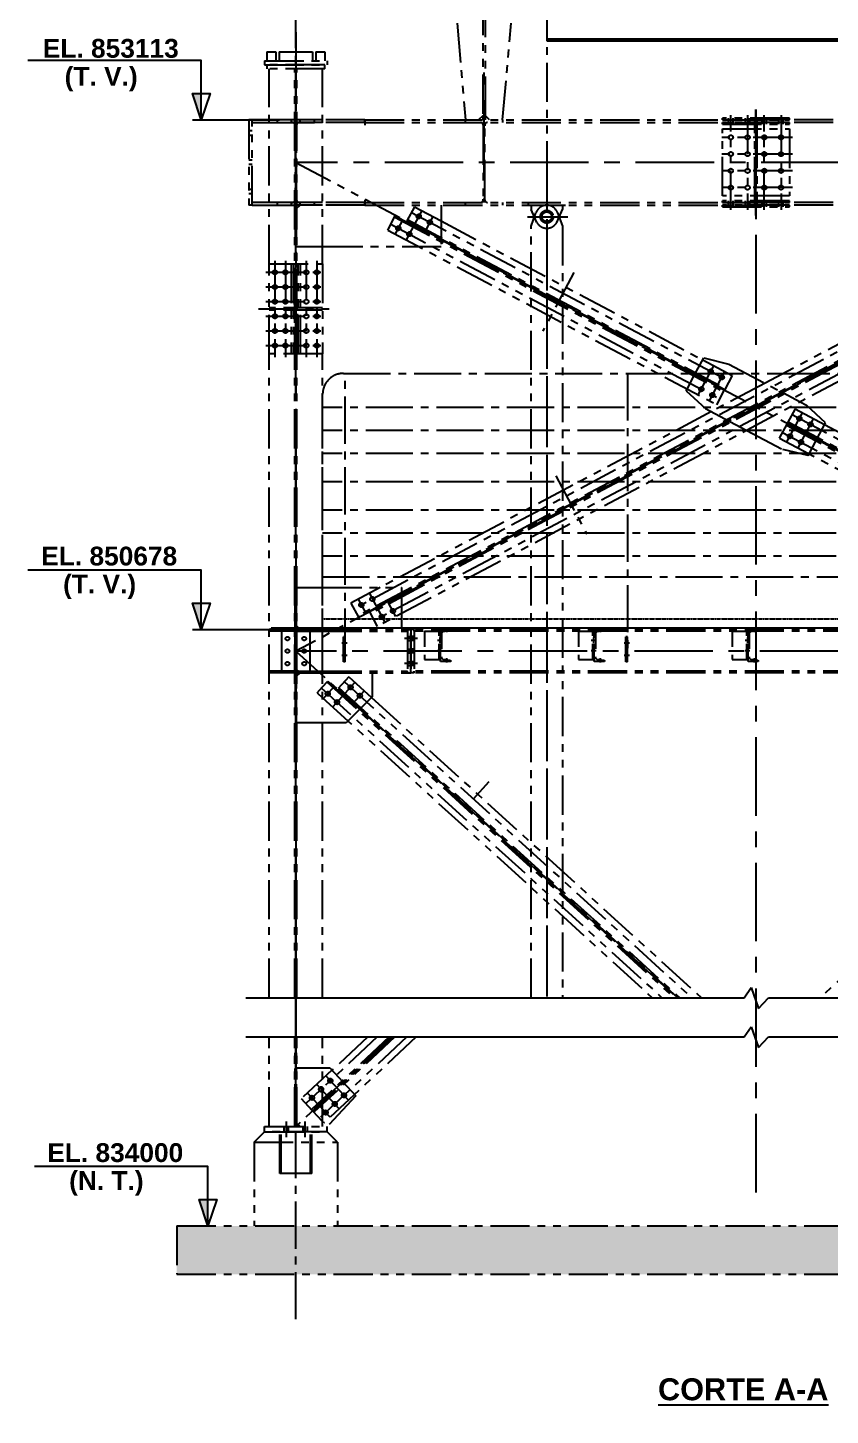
# Model space of a CAD drawing. Header units: millimetres. Extents: x -16232 to 52632, y -3739 to 20678.
# Drawn here: x 10920 to 14757, y 7622 to 14253 of the extents above; entities that cross this region are included whole.
import ezdxf
from ezdxf.enums import TextEntityAlignment as Align

# ---------------------------------------------------------------- set-up
doc = ezdxf.new("R2010")
doc.units = ezdxf.units.MM
doc.header["$LTSCALE"] = 300
doc.header["$MEASUREMENT"] = 0
for name, pattern in [('CENTER', [2, 1.25, -0.25, 0.25, -0.25]), ('CENTER2', [1.125, 0.75, -0.125, 0.125, -0.125]), ('HIDDEN', [0.375, 0.25, -0.125]), ('PHANTOM2', [1.25, 0.625, -0.125, 0.125, -0.125, 0.125, -0.125])]:
    doc.linetypes.add(name, pattern=pattern)
for name, color, linetype in [('CENTRO', 1, 'CENTER'), ('EM-PJ-CENTRO', 10, 'CENTER2'), ('EM-PJ-CONTORNO', 3, 'Continuous'), ('EM-PJ-COTA', 7, 'Continuous'), ('EM-PJ-FANTASMA', 8, 'PHANTOM2'), ('EM-PJ-FINA', 1, 'Continuous'), ('EM-PJ-TEXTO', 7, 'Continuous'), ('EM-PJ-TRACEJADA', 1, 'HIDDEN'), ('FANTASMA', 8, 'PHANTOM2'), ('FINA', 8, 'Continuous')]:
    doc.layers.add(name, color=color, linetype=linetype)
doc.styles.add('PADRAO ANGLO NEG', font='arialbd.ttf')

# ---------------------------------------------------------------- blocks, each defined once
blk = doc.blocks.new('A$C1EAA2A16')
for p, q in [((-1000, 510), (1000, 510)), ((-1000, 510), (-1000, -510)), ((-1000, 500), (1000, 500)), ((1000, 510), (1000, -510)), ((-1148.5, 228.9), (-1451.5, 228.9)), ((-1451.5, 228.9), (-1451.5, -204.6)), ((-1148.5, 228.9), (-1148.5, -204.6)), ((1148.5, 228.9), (1451.5, 228.9)), ((1148.5, 228.9), (1148.5, -204.6)), ((1451.5, 228.9), (1451.5, -204.6)), ((-1148.5, 100), (-1000, 100)), ((1148.5, 100), (1000, 100)), ((-1148.5, -100), (-1000, -100)), ((1148.5, -100), (1000, -100)), ((-1189, -171.3), (-1411, -171.3)), ((-1411, -241.3), (-1411, -171.3)), ((-1386.7, -241.3), (-1386.7, -171.3)), ((-1366.7, -266.3), (-1366.7, -146.3)), ((-1346.7, -241.3), (-1346.7, -171.3)), ((-1253.4, -241.3), (-1253.4, -171.3)), ((-1233.3, -266.3), (-1233.3, -146.3)), ((-1213.3, -241.3), (-1213.3, -171.3)), ((-1189, -241.3), (-1189, -171.3)), ((1189, -171.3), (1411, -171.3)), ((1189, -241.3), (1189, -171.3)), ((1213.3, -241.3), (1213.3, -171.3)), ((1233.3, -266.3), (1233.3, -146.3)), ((1253.3, -241.3), (1253.3, -171.3)), ((1346.6, -241.3), (1346.6, -171.3)), ((1366.7, -266.3), (1366.7, -146.3)), ((1386.7, -241.3), (1386.7, -171.3)), ((1411, -241.3), (1411, -171.3)), ((-1411, -204.6), (-1451.5, -204.6)), ((-1189, -241.3), (-1411, -241.3)), ((-1148.5, -204.6), (-1189, -204.6)), ((1148.5, -204.6), (1189, -204.6)), ((1189, -241.3), (1411, -241.3)), ((1411, -204.6), (1451.5, -204.6)), ((-1000, -500), (1000, -500)), ((-1000, -510), (1000, -510))]:
    blk.add_line(p, q)
at = {"layer": 'CENTRO'}
for p, q in [((-1300, -291.3), (-1300, 278.9)), ((1300, -291.3), (1300, 278.9)), ((-1527.8, 0), (1527.8, 0))]:
    blk.add_line(p, q, dxfattribs=at)
blk = doc.blocks.new('A$C21fcbdb9')
at = {"layer": 'EM-PJ-CENTRO'}
blk.add_line((24, 0), (-39, 0), dxfattribs=at)
at = {"layer": 'EM-PJ-FINA'}
for points in [[(-20, -22), (0, 22), (0, -22), (-20, -22)], [(-20, -22), (-20, 22), (0, 22), (-20, -22)]]:
    blk.add_solid(points, dxfattribs=at)
at = {"layer": 'EM-PJ-TRACEJADA'}
for p, q in [((0, 22), (-20, 22)), ((0, -22), (-20, -22))]:
    blk.add_line(p, q, dxfattribs=at)
blk = doc.blocks.new('GARDA')
at = {"layer": 'EM-PJ-CENTRO'}
for p, q in [((-15246.9, 10259.3), (-11970.3, 10259.3)), ((-15238.9, 8910.5), (-15238.9, 10259.3)), ((-13888.9, 10259.3), (-13888.9, 8910.5)), ((-12652.9, 10259.3), (-12652.9, 8910.5)), ((-11970.3, 10259.3), (-11490.3, 10259.3)), ((-11490.3, 10259.3), (-11302.9, 10259.3)), ((-11302.9, 10259.3), (-11302.9, 8910.5)), ((-10846.9, 10259.3), (-10321.3, 10259.3)), ((-10825.9, 10259.3), (-10825.9, 8910.5)), ((-10321.3, 10259.3), (-9979.9, 10259.3)), ((-10124.1, 10259.4), (-10124.1, 8910.6)), ((-9979.9, 8910.5), (-9979.9, 10259.3)), ((-15346.9, 8910.5), (-15346.9, 10159.3)), ((-11202.9, 8910.5), (-11202.9, 10159.3)), ((-10946.9, 8910.5), (-10946.9, 10159.3)), ((-11202.9, 10096.3), (-15346.9, 10096.3)), ((-9979.9, 10096.3), (-10946.9, 10096.3)), ((-11202.9, 9986.3), (-15346.9, 9986.3)), ((-9979.9, 9986.3), (-10946.9, 9986.3)), ((-11202.9, 9876.3), (-15346.9, 9876.3)), ((-9979.9, 9876.3), (-10946.9, 9876.3)), ((-11202.9, 9740.8), (-15346.9, 9740.8)), ((-9979.9, 9740.8), (-10946.9, 9740.8)), ((-11202.9, 9606.3), (-15346.9, 9606.3)), ((-9979.9, 9606.3), (-10946.9, 9606.3)), ((-11202.9, 9496.3), (-15346.9, 9496.3)), ((-9979.9, 9496.3), (-10946.9, 9496.3)), ((-11202.9, 9386.3), (-15346.9, 9386.3)), ((-9979.9, 9386.3), (-10946.9, 9386.3)), ((-15346.9, 9286.3), (-11202.9, 9286.3)), ((-10946.9, 9286.3), (-9979.9, 9286.3))]:
    blk.add_line(p, q, dxfattribs=at)
at = {"layer": 'EM-PJ-CENTRO', "ltscale": 0.02}
for p, q in [((-15346.9, 9086.3), (-11202.9, 9086.3)), ((-10946.9, 9086.3), (-9979.9, 9086.3))]:
    blk.add_line(p, q, dxfattribs=at)
at = {"layer": 'EM-PJ-CENTRO'}
for centre, start, end in [((-15246.9, 10159.3), 90, 180), ((-11302.9, 10159.3), 0, 90), ((-10846.9, 10159.3), 90, 180)]:
    blk.add_arc(centre, 100, start, end, dxfattribs=at)
blk = doc.blocks.new('A$C9bd9dc66')
at = {"layer": 'EM-PJ-CENTRO'}
for p, q in [((-14.6, 25), (8.6, 25)), ((-14.6, -25), (8.6, -25))]:
    blk.add_line(p, q, dxfattribs=at)
at = {"layer": 'EM-PJ-TRACEJADA'}
for p, q in [((-76.2, 67.5), (-76.2, -67.5)), ((-76.2, 67.5), (0, 67.5)), ((-6.3, -67.5), (-6.3, 67.5)), ((0, -67.5), (0, 67.5)), ((-6.3, 34), (0, 34)), ((-6.3, 16), (0, 16)), ((-6.3, -16), (0, -16)), ((-6.3, -34), (0, -34)), ((-76.2, -67.5), (0, -67.5))]:
    blk.add_line(p, q, dxfattribs=at)
blk = doc.blocks.new('A$C4de2501e')
for p, q in [((19.6, 143), (19.6, 152.4)), ((28.6, 138), (28.6, 158.6)), ((37.6, 146), (37.6, 152.4)), ((19.6, 0), (19.6, 9.4)), ((28.6, -3.3), (28.6, 13.1)), ((37.6, 0), (37.6, 6.4))]:
    blk.add_line(p, q)
blk.add_lwpolyline([(0, 152.4), (0, 0), (48.8, 0), (48.8, 2, 0.366651), (46.2, 5), (11.4, 10.8, -0.366651), (5.1, 18.3), (5.1, 134.1, -0.366651), (11.4, 141.6), (46.2, 147.4, 0.366651), (48.8, 150.4), (48.8, 152.4)], format="xyb", close=True)

msp = doc.modelspace()

# ---------------------------------------------------------------- hatches: boundary and pattern name
at = {"layer": 'EM-PJ-FANTASMA'}
h = msp.add_hatch(dxfattribs=at)
h.set_pattern_fill('AR-CONC', color=256, scale=25)
h.set_pattern_definition([(50, (9730.02, 3541.49), (179.315, -15.688), [18.75, -206.25]), (355, (9730.02, 3541.5), (-34.688, 188.048), [15, -165]), (100.4514, (9744.97, 3540.18), (144.6272, 172.36), [15.935, -175.2855]), (46.1842, (9730.02, 3591.5), (266.8103, -41.38), [28.125, -309.375]), (96.6356, (9752.26, 3588.04), (233.6655, 243.53), [23.9026, -262.9284]), (351.184, (9730.02, 3591.5), (233.6655, 243.53), [22.5, -247.5]), (21, (9755.02, 3578.99), (149.2268, -100.6547), [18.75, -206.25]), (326, (9755.02, 3579), (60.829, 181.2875), [15, -165]), (71.4514, (9767.46, 3570.6), (210.0556, 80.6328), [15.935, -175.2855]), (37.5, (9730.025, 3541.49), (3.03996, 83.22346), [0, -163, 0, -167.5, 0, -165.625]), (7.5, (9730.025, 3541.49), (65.7674, 98.6029), [0, -95.5, 0, -159.25, 0, -63.125]), (327.5, (9674.275, 3541.49), (133.4556, -5.6387), [0, -62.5, 0, -195, 0, -258.75]), (317.5, (9649.27, 3541.49), (145.7965, 25.0262), [0, -81.25, 0, -129.5, 0, -183.75])])
h.paths.add_polyline_path([(17316.963, 8295.899), (17316.963, 8526.95), (11632.072, 8526.95), (11632.072, 8295.899)])
h.paths.add_polyline_path([(14188.497, 7622.447), (14933.948, 7622.447), (14933.948, 7821.291), (14188.497, 7821.291)], flags=9)

# ---------------------------------------------------------------- linework, layer by layer
at = {"layer": 'CENTRO'}
for p, q in [((12201.871, 14231.378), (12201.871, 9617.572)), ((13101.871, 13531.21), (13101.871, 14038.21)), ((14401.871, 13862.51), (14401.871, 8626.945)), ((16601.871, 13609.01), (12201.871, 13609.01)), ((13309.134, 13349.786), (13503.221, 13349.786)), ((17795.571, 11274.01), (12201.871, 11274.01)), ((12201.871, 10249.304), (12201.871, 9001.95))]:
    msp.add_line(p, q, dxfattribs=at)
at = {"layer": 'EM-PJ-CENTRO'}
for p, q in [((12201.871, 8080.858), (12201.871, 16057.65)), ((12447.585, 11312.51), (12422.3, 11312.51)), ((13797.585, 11312.51), (13772.3, 11312.51))]:
    msp.add_line(p, q, dxfattribs=at)
at = {"layer": 'EM-PJ-CONTORNO', "ltscale": 0.5}
for p, q in [((12429.871, 11222.51), (12429.871, 11342.51)), ((12437.871, 11342.51), (12429.871, 11342.51)), ((12437.871, 11222.51), (12437.871, 11342.51)), ((13779.871, 11222.51), (13779.871, 11342.51)), ((13787.871, 11342.51), (13779.871, 11342.51)), ((13787.871, 11222.51), (13787.871, 11342.51)), ((12437.871, 11222.51), (12429.871, 11222.51)), ((13787.871, 11222.51), (13779.871, 11222.51))]:
    msp.add_line(p, q, dxfattribs=at)
at = {"layer": 'EM-PJ-COTA'}
for p, q in [((11707.78, 13812.51), (12123.56, 13812.51)), ((11707.78, 11377.51), (12123.56, 11377.51))]:
    msp.add_line(p, q, dxfattribs=at)
for points in [[(11749.78, 13812.51), (11707.78, 13938.51), (11791.78, 13938.51), (11749.78, 13812.51), (11749.78, 14096.01), (10919.878, 14096.01)], [(11749.78, 11377.51), (11707.78, 11503.51), (11791.78, 11503.51), (11749.78, 11377.51), (11749.78, 11661.01), (10919.878, 11661.01)], [(11781.557, 8526.95), (11739.557, 8652.95), (11823.557, 8652.95), (11781.557, 8526.95), (11781.557, 8810.45), (10951.655, 8810.45)]]:
    msp.add_lwpolyline(points, dxfattribs=at)
for points in [[(11749.78, 13812.51), (11707.78, 13938.51), (11749.78, 13938.51)], [(11749.78, 11377.51), (11707.78, 11503.51), (11749.78, 11503.51)], [(11781.557, 8526.95), (11739.557, 8652.95), (11781.557, 8652.95)]]:
    msp.add_solid(points, dxfattribs=at)
at = {"layer": 'EM-PJ-FANTASMA'}
for p, q in [((13095.371, 14404.18), (13095.371, 13832.51)), ((13108.371, 13832.51), (13108.371, 14404.18)), ((12972.871, 14274.18), (13012.871, 13812.51)), ((13190.871, 13812.51), (13230.871, 14274.18)), ((12062.871, 14138.378), (12106.871, 14138.378)), ((12062.871, 14138.378), (12062.871, 14094.378)), ((12106.871, 14138.378), (12106.871, 14094.378)), ((12121.871, 14138.378), (12281.871, 14138.378)), ((12121.871, 14138.378), (12121.871, 14094.378)), ((12281.871, 14138.378), (12281.871, 14094.378)), ((12296.871, 14138.378), (12340.871, 14138.378)), ((12296.871, 14138.378), (12296.871, 14094.378)), ((12340.871, 14138.378), (12340.871, 14094.378)), ((12051.871, 14094.378), (12351.871, 14094.378)), ((12051.871, 14094.378), (12051.871, 14075.378)), ((12051.871, 14075.378), (12351.871, 14075.378)), ((12339.871, 14075.378), (12063.871, 14075.378)), ((12063.871, 14075.378), (12063.871, 14056.378)), ((12339.871, 14056.378), (12063.871, 14056.378)), ((12073.871, 13124.01), (12073.871, 14056.378)), ((12196.621, 12914.01), (12196.621, 14056.378)), ((12207.121, 12914.01), (12207.121, 14056.378)), ((12329.871, 13124.01), (12329.871, 14056.378)), ((12339.871, 14056.378), (12339.871, 14075.378)), ((12351.871, 14094.378), (12351.871, 14075.378)), ((14401.871, 13355.51), (14401.871, 13862.51)), ((11992.871, 13812.51), (11976.871, 13812.51)), ((11976.871, 13812.51), (11976.871, 13405.51)), ((12073.871, 13812.51), (11992.871, 13812.51)), ((11992.871, 13799.51), (11992.871, 13812.51)), ((11992.871, 13405.51), (11992.871, 13812.51)), ((11992.871, 13799.51), (12073.871, 13799.51)), ((12181.621, 13812.51), (12073.871, 13812.51)), ((12073.871, 13799.51), (12181.621, 13799.51)), ((12112.871, 13812.51), (12112.871, 13799.71)), ((12112.871, 13799.71), (12185.821, 13799.71)), ((12196.621, 13812.51), (12181.621, 13812.51)), ((12181.621, 13799.51), (12181.621, 13812.51)), ((12181.621, 13799.51), (12196.621, 13799.51)), ((12207.121, 13812.51), (12196.621, 13812.51)), ((12222.121, 13812.51), (12207.121, 13812.51)), ((12222.121, 13799.51), (12207.121, 13799.51)), ((12217.921, 13799.71), (12290.871, 13799.71)), ((12222.121, 13799.51), (12222.121, 13812.51)), ((12329.871, 13812.51), (12222.121, 13812.51)), ((12329.871, 13799.51), (12222.121, 13799.51)), ((12290.871, 13799.71), (12290.871, 13812.51)), ((12532.121, 13812.51), (12329.871, 13812.51)), ((12532.121, 13799.51), (12329.871, 13799.51)), ((12532.121, 13812.51), (12532.121, 13799.71)), ((12532.121, 13812.51), (14396.871, 13812.51)), ((12532.121, 13799.51), (12532.121, 13812.51)), ((12532.121, 13799.71), (14396.871, 13799.71)), ((12532.121, 13799.51), (12532.121, 13787.51)), ((13012.871, 13799.71), (13012.871, 13812.51)), ((13095.371, 13832.51), (13075.371, 13812.51)), ((13095.371, 13832.51), (13108.371, 13832.51)), ((13095.371, 13832.51), (13095.371, 13812.51)), ((13098.021, 13799.71), (13098.021, 13784.71)), ((13105.721, 13799.71), (13105.721, 13784.71)), ((13128.371, 13812.51), (13108.371, 13832.51)), ((13108.371, 13812.51), (13108.371, 13832.51)), ((13190.871, 13812.51), (13190.871, 13799.71)), ((14561.871, 13820.51), (14241.871, 13820.51)), ((14241.871, 13812.51), (14241.871, 13820.51)), ((14241.871, 13812.51), (14561.871, 13812.51)), ((14561.871, 13799.71), (14241.871, 13799.71)), ((14241.871, 13791.71), (14241.871, 13799.71)), ((14241.871, 13791.71), (14561.871, 13791.71)), ((14271.371, 13812.51), (14271.371, 13820.51)), ((14271.371, 13799.71), (14271.371, 13812.51)), ((14271.371, 13791.71), (14271.371, 13799.71)), ((14281.871, 13382.51), (14281.871, 13835.51)), ((14292.371, 13812.51), (14292.371, 13820.51)), ((14292.371, 13799.71), (14292.371, 13812.51)), ((14292.371, 13791.71), (14292.371, 13799.71)), ((14351.371, 13812.51), (14351.371, 13820.51)), ((14351.371, 13799.71), (14351.371, 13812.51)), ((14351.371, 13791.71), (14351.371, 13799.71)), ((14361.871, 13835.51), (14361.871, 13382.51)), ((14372.371, 13812.51), (14372.371, 13820.51)), ((14372.371, 13799.71), (14372.371, 13812.51)), ((14372.371, 13791.71), (14372.371, 13799.71)), ((14396.871, 13799.71), (14396.871, 13812.51)), ((14396.871, 13791.71), (14396.871, 13799.71)), ((14396.871, 13787.51), (14396.871, 13791.71)), ((16271.621, 13812.51), (14406.871, 13812.51)), ((14406.871, 13812.51), (14406.871, 13799.71)), ((16271.621, 13799.71), (14406.871, 13799.71)), ((14406.871, 13799.71), (14406.871, 13791.71)), ((14406.871, 13791.71), (14406.871, 13787.51)), ((14431.371, 13812.51), (14431.371, 13820.51)), ((14431.371, 13799.71), (14431.371, 13812.51)), ((14431.371, 13791.71), (14431.371, 13799.71)), ((14441.871, 13382.51), (14441.871, 13835.51)), ((14452.371, 13812.51), (14452.371, 13820.51)), ((14452.371, 13799.71), (14452.371, 13812.51)), ((14452.371, 13791.71), (14452.371, 13799.71)), ((14511.371, 13812.51), (14511.371, 13820.51)), ((14511.371, 13799.71), (14511.371, 13812.51)), ((14511.371, 13791.71), (14511.371, 13799.71)), ((14521.871, 13835.51), (14521.871, 13382.51)), ((14532.371, 13812.51), (14532.371, 13820.51)), ((14532.371, 13799.71), (14532.371, 13812.51)), ((14532.371, 13791.71), (14532.371, 13799.71)), ((14561.871, 13812.51), (14561.871, 13820.51)), ((14561.871, 13791.71), (14561.871, 13799.71)), ((11992.871, 13759.51), (11976.871, 13759.51)), ((11992.871, 13738.51), (11976.871, 13738.51)), ((12198.021, 13787.51), (12198.021, 13430.51)), ((12205.721, 13430.51), (12205.721, 13787.51)), ((13105.721, 13784.71), (13098.021, 13784.71)), ((13098.021, 13784.71), (13098.021, 13433.31)), ((13105.721, 13433.31), (13105.721, 13784.71)), ((14576.871, 13729.01), (14226.871, 13729.01)), ((14241.871, 13449.01), (14241.871, 13769.01)), ((14241.871, 13769.01), (14561.871, 13769.01)), ((14396.871, 13769.01), (14396.871, 13787.51)), ((14396.871, 13449.01), (14396.871, 13769.01)), ((14406.871, 13787.51), (14406.871, 13769.01)), ((14406.871, 13769.01), (14406.871, 13449.01)), ((14561.871, 13769.01), (14561.871, 13449.01)), ((11992.871, 13619.51), (11976.871, 13619.51)), ((11992.871, 13598.51), (11976.871, 13598.51)), ((16601.871, 13609.01), (12201.871, 11274.01)), ((12201.871, 13609.01), (16601.871, 11274.01)), ((14576.871, 13649.01), (14226.871, 13649.01)), ((14576.871, 13569.01), (14226.871, 13569.01)), ((11992.871, 13479.51), (11976.871, 13479.51)), ((14576.871, 13489.01), (14226.871, 13489.01)), ((11992.871, 13458.51), (11976.871, 13458.51)), ((11992.871, 13405.51), (11976.871, 13405.51)), ((12073.871, 13418.51), (11992.871, 13418.51)), ((11992.871, 13405.51), (11992.871, 13418.51)), ((11992.871, 13405.51), (12073.871, 13405.51)), ((12181.621, 13418.51), (12073.871, 13418.51)), ((12073.871, 13405.51), (12181.621, 13405.51)), ((12185.821, 13418.31), (12112.871, 13418.31)), ((12112.871, 13418.31), (12112.871, 13405.51)), ((12196.621, 13418.51), (12181.621, 13418.51)), ((12181.621, 13405.51), (12181.621, 13418.51)), ((12181.621, 13405.51), (12196.621, 13405.51)), ((12196.621, 13405.51), (12207.121, 13405.51)), ((12198.871, 13405.51), (12198.871, 13390.51)), ((12204.871, 13390.51), (12204.871, 13405.51)), ((12222.121, 13418.51), (12207.121, 13418.51)), ((12222.121, 13405.51), (12207.121, 13405.51)), ((12207.121, 13390.51), (12222.121, 13405.51)), ((12290.871, 13418.31), (12217.921, 13418.31)), ((12222.121, 13405.51), (12222.121, 13418.51)), ((12329.871, 13418.51), (12222.121, 13418.51)), ((12329.871, 13405.51), (12222.121, 13405.51)), ((12290.871, 13405.51), (12290.871, 13418.31)), ((12532.121, 13418.51), (12329.871, 13418.51)), ((12532.121, 13405.51), (12329.871, 13405.51)), ((12532.121, 13430.51), (12532.121, 13418.51)), ((12532.121, 13405.51), (12532.121, 13418.51)), ((12532.121, 13418.31), (12532.121, 13405.51)), ((12532.121, 13418.31), (14396.871, 13418.31)), ((12532.121, 13405.51), (14396.871, 13405.51)), ((12768.897, 13397.534), (12733.271, 13330.401)), ((12768.897, 13397.534), (12897.121, 13329.488)), ((12897.121, 13405.51), (12897.121, 13205.51)), ((13012.871, 13405.51), (13012.871, 13418.31)), ((13098.021, 13418.31), (13098.021, 13433.31)), ((13098.021, 13433.31), (13105.721, 13433.31)), ((13105.721, 13418.31), (13105.721, 13433.31)), ((13190.871, 13418.31), (13190.871, 13405.51)), ((13312.871, 13405.509), (13490.871, 13405.509)), ((13326.871, 13405.509), (13326.871, 13384.786)), ((13476.871, 13405.509), (13476.871, 13384.786)), ((14561.871, 13449.01), (14241.871, 13449.01)), ((14561.871, 13426.31), (14241.871, 13426.31)), ((14241.871, 13418.31), (14241.871, 13426.31)), ((14241.871, 13418.31), (14561.871, 13418.31)), ((14561.871, 13405.51), (14241.871, 13405.51)), ((14241.871, 13397.51), (14241.871, 13405.51)), ((14241.871, 13397.51), (14561.871, 13397.51)), ((14271.371, 13418.31), (14271.371, 13426.31)), ((14271.371, 13405.51), (14271.371, 13418.31)), ((14271.371, 13397.51), (14271.371, 13405.51)), ((14292.371, 13418.31), (14292.371, 13426.31)), ((14292.371, 13405.51), (14292.371, 13418.31)), ((14292.371, 13397.51), (14292.371, 13405.51)), ((14351.371, 13418.31), (14351.371, 13426.31)), ((14351.371, 13405.51), (14351.371, 13418.31)), ((14351.371, 13397.51), (14351.371, 13405.51)), ((14372.371, 13418.31), (14372.371, 13426.31)), ((14372.371, 13405.51), (14372.371, 13418.31)), ((14372.371, 13397.51), (14372.371, 13405.51)), ((14396.871, 13430.51), (14396.871, 13449.01)), ((14396.871, 13426.31), (14396.871, 13430.51)), ((14396.871, 13418.31), (14396.871, 13426.31)), ((14396.871, 13405.51), (14396.871, 13418.31)), ((14406.871, 13449.01), (14406.871, 13430.51)), ((14406.871, 13430.51), (14406.871, 13426.31)), ((14406.871, 13426.31), (14406.871, 13418.31)), ((16271.621, 13418.31), (14406.871, 13418.31)), ((14406.871, 13418.31), (14406.871, 13405.51)), ((16271.621, 13405.51), (14406.871, 13405.51)), ((14431.371, 13418.31), (14431.371, 13426.31)), ((14431.371, 13405.51), (14431.371, 13418.31)), ((14431.371, 13397.51), (14431.371, 13405.51)), ((14452.371, 13418.31), (14452.371, 13426.31)), ((14452.371, 13405.51), (14452.371, 13418.31)), ((14452.371, 13397.51), (14452.371, 13405.51)), ((14511.371, 13418.31), (14511.371, 13426.31)), ((14511.371, 13405.51), (14511.371, 13418.31)), ((14511.371, 13397.51), (14511.371, 13405.51)), ((14532.371, 13418.31), (14532.371, 13426.31)), ((14532.371, 13405.51), (14532.371, 13418.31)), ((14532.371, 13397.51), (14532.371, 13405.51)), ((14561.871, 13418.31), (14561.871, 13426.31)), ((14561.871, 13397.51), (14561.871, 13405.51)), ((12198.871, 13390.51), (12204.871, 13390.51)), ((12198.871, 13390.51), (12198.871, 13215.51)), ((12198.871, 13358.049), (12204.871, 13358.049)), ((12198.871, 13337.049), (12204.871, 13337.049)), ((12198.871, 13336.473), (12204.871, 13336.473)), ((12198.871, 13327.516), (12204.871, 13327.516)), ((12204.871, 13215.51), (12204.871, 13390.51)), ((16049.376, 13370.151), (12479.7, 11475.789)), ((16067.658, 13335.701), (12497.982, 11441.339)), ((16126.282, 13353.227), (12556.607, 11458.865)), ((16129.095, 13347.927), (12559.419, 11453.565)), ((12641.833, 13286.095), (12677.459, 13353.227)), ((12674.647, 13347.927), (14247.487, 12513.25)), ((12714.199, 13337.127), (12677.166, 13267.344)), ((12677.459, 13353.227), (14250.3, 12518.55)), ((12804.23, 13378.783), (12730.166, 13239.218)), ((12733.271, 13330.401), (12897.121, 13243.449)), ((12736.084, 13335.701), (14255.925, 12529.149)), ((12754.366, 13370.151), (14274.207, 12563.599)), ((12857.23, 13350.658), (12820.197, 13280.875)), ((12897.121, 13329.488), (14147.406, 12665.984)), ((13342.806, 13348.396), (13326.871, 13384.786)), ((13354.239, 13322.286), (13342.806, 13348.396)), ((13449.502, 13322.286), (13460.936, 13348.396)), ((13460.936, 13348.396), (13476.871, 13384.786)), ((15906.621, 13329.488), (14445.603, 12554.152)), ((12198.871, 13315.473), (12204.871, 13315.473)), ((12198.871, 13306.516), (12204.871, 13306.516)), ((12198.871, 13305.941), (12204.871, 13305.941)), ((12198.871, 13296.984), (12204.871, 13296.984)), ((12198.871, 13284.941), (12204.871, 13284.941)), ((12198.871, 13275.984), (12204.871, 13275.984)), ((12198.871, 13275.408), (12204.871, 13275.408)), ((16147.377, 13313.478), (12577.701, 11419.116)), ((16161.908, 13286.095), (12592.233, 11391.733)), ((12641.833, 13286.095), (14214.674, 12451.417)), ((12656.365, 13313.478), (14229.205, 12478.8)), ((12198.871, 13254.408), (12204.871, 13254.408)), ((12198.871, 13215.51), (12204.871, 13215.51)), ((12329.871, 13205.51), (12207.121, 13205.51)), ((12897.121, 13205.51), (12329.871, 13205.51)), ((12897.121, 13243.449), (14111.78, 12598.852)), ((15906.621, 13243.449), (14526.667, 12511.133)), ((12101.871, 13139.01), (12101.871, 12679.01)), ((12151.871, 13139.01), (12151.871, 12679.01)), ((12251.871, 13139.01), (12251.871, 12679.01)), ((12301.871, 13139.01), (12301.871, 12679.01)), ((12058.871, 13084.01), (12344.871, 13084.01)), ((12073.871, 13124.01), (12329.871, 13124.01)), ((12073.871, 12694.01), (12073.871, 13124.01)), ((12179.871, 13124.01), (12179.871, 12694.01)), ((12190.621, 13124.01), (12190.621, 12694.01)), ((12190.621, 13093.01), (12196.621, 13093.01)), ((12190.621, 13075.01), (12196.621, 13075.01)), ((12196.621, 13093.01), (12207.121, 13093.01)), ((12196.621, 13075.01), (12207.121, 13075.01)), ((12207.121, 13093.01), (12213.121, 13093.01)), ((12207.121, 13075.01), (12213.121, 13075.01)), ((12213.121, 12694.01), (12213.121, 13124.01)), ((12223.871, 12694.01), (12223.871, 13124.01)), ((12329.871, 13124.01), (12329.871, 12694.01)), ((13530.779, 13082.652), (13382.65, 12803.522)), ((12058.871, 13014.01), (12344.871, 13014.01)), ((12190.621, 13023.01), (12196.621, 13023.01)), ((12190.621, 13005.01), (12196.621, 13005.01)), ((12196.621, 13023.01), (12207.121, 13023.01)), ((12196.621, 13005.01), (12207.121, 13005.01)), ((12207.121, 13023.01), (12213.121, 13023.01)), ((12207.121, 13005.01), (12213.121, 13005.01)), ((12058.871, 12944.01), (12344.871, 12944.01)), ((12190.621, 12953.01), (12196.621, 12953.01)), ((12190.621, 12935.01), (12196.621, 12935.01)), ((12196.621, 12953.01), (12207.121, 12953.01)), ((12196.621, 12935.01), (12207.121, 12935.01)), ((12207.121, 12953.01), (12213.121, 12953.01)), ((12207.121, 12935.01), (12213.121, 12935.01)), ((13413.955, 12969.175), (13411.142, 12963.875)), ((12023.871, 12909.01), (12379.871, 12909.01)), ((12058.871, 12874.01), (12344.871, 12874.01)), ((12329.871, 12914.01), (12073.871, 12914.01)), ((12329.871, 12904.01), (12073.871, 12904.01)), ((12190.621, 12883.01), (12196.621, 12883.01)), ((12190.621, 12865.01), (12196.621, 12865.01)), ((12196.621, 12904.01), (12196.621, 12914.01)), ((12196.621, 9617.572), (12196.621, 12904.01)), ((12196.621, 12883.01), (12207.121, 12883.01)), ((12196.621, 12865.01), (12207.121, 12865.01)), ((12207.121, 12914.01), (12207.121, 12904.01)), ((12207.121, 9617.572), (12207.121, 12904.01)), ((12207.121, 12883.01), (12213.121, 12883.01)), ((12207.121, 12865.01), (12213.121, 12865.01)), ((13502.287, 12922.299), (13499.475, 12916.999)), ((12058.871, 12804.01), (12344.871, 12804.01)), ((12190.621, 12813.01), (12196.621, 12813.01)), ((12196.621, 12813.01), (12207.121, 12813.01)), ((12207.121, 12813.01), (12213.121, 12813.01)), ((12058.871, 12734.01), (12344.871, 12734.01)), ((12190.621, 12795.01), (12196.621, 12795.01)), ((12190.621, 12743.01), (12196.621, 12743.01)), ((12196.621, 12795.01), (12207.121, 12795.01)), ((12196.621, 12743.01), (12207.121, 12743.01)), ((12207.121, 12795.01), (12213.121, 12795.01)), ((12207.121, 12743.01), (12213.121, 12743.01)), ((12329.871, 12694.01), (12073.871, 12694.01)), ((12073.871, 9617.572), (12073.871, 12694.01)), ((12190.621, 12725.01), (12196.621, 12725.01)), ((12196.621, 12725.01), (12207.121, 12725.01)), ((12207.121, 12725.01), (12213.121, 12725.01)), ((12329.871, 9617.572), (12329.871, 12694.01)), ((14108.968, 12593.552), (14152.094, 12674.818)), ((14147.406, 12665.984), (14288.738, 12590.982)), ((14152.094, 12674.818), (14272.625, 12645.949)), ((14111.78, 12598.852), (14253.112, 12523.849)), ((14126.341, 12498.293), (14200.406, 12637.858)), ((14179.341, 12470.168), (14253.405, 12609.733)), ((14272.625, 12645.949), (14533.067, 12507.737)), ((14073.342, 12526.419), (14108.968, 12593.552)), ((14445.603, 12554.152), (14189.61, 12418.302)), ((14288.738, 12590.982), (14253.112, 12523.849)), ((14068.654, 12517.586), (14073.342, 12526.419)), ((14068.654, 12517.586), (14160.121, 12433.951)), ((14214.674, 12451.417), (14250.3, 12518.55)), ((14526.667, 12511.133), (14270.675, 12375.283)), ((14533.067, 12507.737), (14614.131, 12464.717)), ((14189.61, 12418.302), (12605.248, 11577.51)), ((14160.121, 12433.951), (14277.075, 12371.886)), ((14550.336, 12273.287), (14624.401, 12412.852)), ((14589.068, 12431.602), (14553.442, 12364.47)), ((14574.537, 12404.219), (16324.042, 11475.789)), ((14589.068, 12431.602), (14730.4, 12356.6)), ((14614.131, 12464.717), (14643.62, 12449.068)), ((14735.088, 12365.433), (14643.62, 12449.068)), ((14270.675, 12375.283), (12707.121, 11545.533)), ((14277.075, 12371.886), (14358.139, 12328.867)), ((14515.004, 12292.037), (14550.63, 12359.17)), ((14547.817, 12353.87), (16244.323, 11453.565)), ((14550.63, 12359.17), (16247.135, 11458.865)), ((14553.442, 12364.47), (14694.774, 12289.468)), ((14556.255, 12369.77), (16305.76, 11441.339)), ((14603.336, 12245.161), (14677.401, 12384.726)), ((14691.961, 12284.168), (14735.088, 12365.433)), ((14730.4, 12356.6), (16198.493, 11577.51)), ((14358.139, 12328.867), (14531.117, 12237.07)), ((14515.004, 12292.037), (16211.509, 11391.733)), ((14529.535, 12319.42), (16226.041, 11419.116)), ((14656.335, 12217.035), (14691.961, 12284.168)), ((14694.774, 12289.468), (16096.621, 11545.533)), ((14651.648, 12208.202), (14531.117, 12237.07)), ((14651.648, 12208.202), (14656.335, 12217.035)), ((13444.483, 12112.311), (13592.612, 11833.181)), ((13472.975, 11951.958), (13475.787, 11946.658)), ((13561.307, 11998.834), (13564.12, 11993.534)), ((12198.871, 11567.51), (12204.871, 11567.51)), ((12198.871, 11392.51), (12198.871, 11567.51)), ((12204.871, 11392.51), (12204.871, 11567.51)), ((12207.121, 11577.51), (12329.871, 11577.51)), ((12329.871, 11577.51), (12707.121, 11577.51)), ((12605.248, 11577.51), (12465.169, 11503.172)), ((12707.121, 11545.533), (12500.795, 11436.039)), ((12553.501, 11550.048), (12627.566, 11410.483)), ((12707.121, 11577.51), (12707.121, 11377.51)), ((12198.871, 11534.469), (12204.871, 11534.469)), ((12198.871, 11513.469), (12204.871, 11513.469)), ((12198.871, 11512.894), (12204.871, 11512.894)), ((12198.871, 11503.937), (12204.871, 11503.937)), ((12198.871, 11491.894), (12204.871, 11491.894)), ((12198.871, 11482.937), (12204.871, 11482.937)), ((12198.871, 11482.361), (12204.871, 11482.361)), ((12198.871, 11473.404), (12204.871, 11473.404)), ((12465.169, 11503.172), (12500.795, 11436.039)), ((12500.502, 11521.922), (12537.534, 11452.14)), ((12680.565, 11438.609), (12643.533, 11508.392)), ((12198.871, 11461.361), (12204.871, 11461.361)), ((12198.871, 11452.404), (12204.871, 11452.404)), ((12198.871, 11451.829), (12204.871, 11451.829)), ((12198.871, 11430.829), (12204.871, 11430.829)), ((12592.233, 11391.733), (12556.607, 11458.865)), ((12181.621, 11377.51), (12073.871, 11377.51)), ((12181.621, 11369.11), (12073.871, 11369.11)), ((12135.371, 11369.11), (12135.371, 11377.51)), ((12135.371, 11178.91), (12135.371, 11369.11)), ((12196.621, 11377.51), (12181.621, 11377.51)), ((12181.621, 11369.11), (12181.621, 11377.51)), ((12196.621, 11369.11), (12181.621, 11369.11)), ((12196.621, 11377.51), (12207.121, 11377.51)), ((12198.871, 11392.51), (12204.871, 11392.51)), ((12198.871, 11377.51), (12198.871, 11392.51)), ((12198.971, 11189.01), (12198.971, 11359.01)), ((12204.771, 11359.01), (12204.771, 11189.01)), ((12204.871, 11377.51), (12204.871, 11392.51)), ((12222.121, 11377.51), (12207.121, 11392.51)), ((12207.121, 11377.51), (12329.871, 11377.51)), ((12207.121, 11369.11), (12329.871, 11369.11)), ((12268.371, 11377.51), (12268.371, 11369.11)), ((12268.371, 11369.11), (12268.371, 11178.91)), ((12329.871, 11377.51), (12735.871, 11377.51)), ((12329.871, 11369.11), (12735.871, 11369.11)), ((12735.871, 11377.51), (12751.871, 11377.51)), ((12735.871, 11377.51), (12735.871, 11170.51)), ((12735.871, 11369.11), (12735.871, 11377.51)), ((12735.871, 11343.01), (12751.871, 11343.01)), ((12767.871, 11377.51), (12751.871, 11377.51)), ((12751.871, 11377.51), (12751.871, 11170.51)), ((12751.871, 11170.51), (12751.871, 11377.51)), ((12767.871, 11343.01), (12751.871, 11343.01)), ((12767.871, 11377.51), (12767.871, 11170.51)), ((12767.871, 11369.11), (12767.871, 11377.51)), ((16035.871, 11377.51), (12767.871, 11377.51)), ((16035.871, 11369.11), (12767.871, 11369.11)), ((12201.871, 11274.01), (14023.952, 9617.572)), ((12782.871, 11334.01), (12720.871, 11334.01)), ((12782.871, 11274.01), (12720.871, 11274.01)), ((12735.871, 11325.01), (12751.871, 11325.01)), ((12735.871, 11283.01), (12751.871, 11283.01)), ((12767.871, 11325.01), (12751.871, 11325.01)), ((12767.871, 11283.01), (12751.871, 11283.01)), ((12782.871, 11214.01), (12720.871, 11214.01)), ((12735.871, 11265.01), (12751.871, 11265.01)), ((12735.871, 11223.01), (12751.871, 11223.01)), ((12767.871, 11265.01), (12751.871, 11265.01)), ((12767.871, 11223.01), (12751.871, 11223.01)), ((12181.621, 11178.91), (12073.871, 11178.91)), ((12181.621, 11170.51), (12073.871, 11170.51)), ((12135.371, 11170.51), (12135.371, 11178.91)), ((12196.621, 11178.91), (12181.621, 11178.91)), ((12181.621, 11170.51), (12181.621, 11178.91)), ((12196.621, 11170.51), (12181.621, 11170.51)), ((12207.121, 11170.51), (12196.621, 11170.51)), ((12198.871, 11170.51), (12198.871, 11155.51)), ((12204.871, 11155.51), (12198.871, 11155.51)), ((12198.871, 11155.51), (12198.871, 10870.51)), ((12204.871, 11155.51), (12204.871, 11170.51)), ((12204.871, 10870.51), (12204.871, 11155.51)), ((12207.121, 11178.91), (12329.871, 11178.91)), ((12207.121, 11155.51), (12222.121, 11170.51)), ((12207.121, 11170.51), (12329.871, 11170.51)), ((12268.371, 11178.91), (12268.371, 11170.51)), ((12329.871, 11178.91), (12735.871, 11178.91)), ((12329.871, 11170.51), (12735.871, 11170.51)), ((12454.796, 11150.843), (12403.673, 11094.608)), ((12454.796, 11150.843), (12563.569, 11051.958)), ((12567.121, 11170.51), (12567.121, 11055.51)), ((12735.871, 11205.01), (12751.871, 11205.01)), ((12735.871, 11170.51), (12735.871, 11178.91)), ((12735.871, 11170.51), (12751.871, 11170.51)), ((12767.871, 11205.01), (12751.871, 11205.01)), ((12767.871, 11170.51), (12751.871, 11170.51)), ((12767.871, 11170.51), (12767.871, 11178.91)), ((16035.871, 11178.91), (12767.871, 11178.91)), ((16035.871, 11170.51), (12767.871, 11170.51)), ((12204.871, 11094.102), (12198.871, 11094.102)), ((12204.871, 11073.102), (12198.871, 11073.102)), ((12304.117, 11074.293), (12329.871, 11102.622)), ((12304.117, 11074.293), (12329.871, 11050.881)), ((12324.97, 11097.231), (13952.595, 9617.572)), ((12329.871, 11102.622), (12355.24, 11130.529)), ((12333.715, 11047.386), (12386.856, 11105.841)), ((12351.204, 11126.089), (14010.573, 9617.572)), ((12355.24, 11130.529), (14019.493, 9617.572)), ((12378.111, 11007.026), (12484.393, 11123.936)), ((12403.673, 11094.608), (12509.768, 10998.157)), ((12407.709, 11099.047), (14037.332, 9617.572)), ((12433.943, 11127.905), (14095.31, 9617.572)), ((12528.79, 11083.576), (12475.649, 11025.121)), ((16369.799, 11127.905), (14708.432, 9617.572)), ((12204.871, 11051.409), (12198.871, 11051.409)), ((12204.871, 11030.409), (12198.871, 11030.409)), ((12204.871, 11026.648), (12198.871, 11026.648)), ((12204.871, 11008.717), (12198.871, 11008.717)), ((12329.871, 11050.881), (13906.51, 9617.572)), ((12567.121, 11055.51), (12442.121, 10930.51)), ((12563.569, 11051.958), (14141.394, 9617.572)), ((12204.871, 11005.648), (12198.871, 11005.648)), ((12204.871, 10995.51), (12198.871, 10995.51)), ((12204.871, 10987.717), (12198.871, 10987.717)), ((12204.871, 10983.955), (12198.871, 10983.955)), ((12204.871, 10962.955), (12198.871, 10962.955)), ((12204.871, 10941.263), (12198.871, 10941.263)), ((12509.768, 10998.157), (14028.412, 9617.572)), ((12204.871, 10920.263), (12198.871, 10920.263)), ((12329.871, 10930.51), (12207.121, 10930.51)), ((12442.121, 10930.51), (12329.871, 10930.51)), ((12204.871, 10870.51), (12198.871, 10870.51)), ((13124.465, 10648.818), (13050.244, 10567.175)), ((12983.204, 10567.761), (12979.168, 10563.322)), ((12073.871, 9001.95), (12073.871, 9430.304)), ((12196.621, 9001.95), (12196.621, 9430.304)), ((12661.568, 9430.304), (12201.871, 9001.95)), ((12207.121, 9001.95), (12207.121, 9430.304)), ((12591.158, 9430.304), (12249.625, 9112.057)), ((12648.366, 9430.304), (12276.212, 9083.524)), ((12731.977, 9430.304), (12315.071, 9041.823)), ((12329.871, 9001.95), (12329.871, 9430.304)), ((12665.968, 9430.304), (12329.871, 9117.122)), ((12674.769, 9430.304), (12329.871, 9108.921)), ((12777.45, 9430.304), (12336.204, 9019.143)), ((12545.685, 9430.304), (12374.813, 9271.082)), ((12657.167, 9430.304), (12426.624, 9215.48)), ((12198.871, 9016.95), (12198.871, 9411.95)), ((12204.871, 9411.95), (12198.871, 9411.95)), ((12204.871, 9362.622), (12198.871, 9362.622)), ((12204.871, 9016.95), (12204.871, 9411.95)), ((12204.871, 9341.622), (12198.871, 9341.622)), ((12204.871, 9319.413), (12198.871, 9319.413)), ((12204.871, 9298.413), (12198.871, 9298.413)), ((12204.871, 9285.877), (12198.871, 9285.877)), ((12204.871, 9276.204), (12198.871, 9276.204)), ((12204.871, 9255.204), (12198.871, 9255.204)), ((12204.871, 9252.807), (12198.871, 9252.807)), ((12204.871, 9231.807), (12198.871, 9231.807)), ((12207.121, 9281.95), (12329.871, 9281.95)), ((12374.813, 9271.082), (12228.491, 9134.737)), ((12329.871, 9281.95), (12364.686, 9281.95)), ((12453.261, 9128.219), (12345.549, 9243.813)), ((12364.686, 9281.95), (12489.343, 9148.172)), ((12204.871, 9209.598), (12198.871, 9209.598)), ((12204.871, 9188.598), (12198.871, 9188.598)), ((12204.871, 9166.388), (12198.871, 9166.388)), ((12365.468, 9046.412), (12257.756, 9162.006)), ((12426.624, 9215.48), (12280.303, 9079.135)), ((12409.365, 9087.316), (12301.652, 9202.91)), ((12204.871, 9145.388), (12198.871, 9145.388)), ((12280.303, 9079.135), (12228.491, 9134.737)), ((12329.871, 9117.122), (12284.393, 9074.745)), ((12329.871, 9108.921), (12288.483, 9070.355)), ((12489.343, 9148.172), (12351.871, 9001.95)), ((12156.871, 8951.95), (12156.871, 9026.95)), ((12246.871, 8951.95), (12246.871, 9026.95)), ((12329.871, 9025.94), (12284.393, 9074.745)), ((12336.204, 9019.143), (12329.871, 9025.94)), ((12001.871, 8926.95), (12051.871, 8976.95)), ((12051.871, 9001.95), (12351.871, 9001.95)), ((12051.871, 8976.95), (12051.871, 9001.95)), ((12351.871, 8976.95), (12051.871, 8976.95)), ((12051.871, 8976.95), (12351.871, 8976.95)), ((12125.871, 8776.95), (12125.871, 8976.95)), ((12132.471, 8776.95), (12132.471, 8976.95)), ((12146.371, 8976.95), (12146.371, 9001.95)), ((12167.371, 8976.95), (12167.371, 9001.95)), ((12198.871, 9001.95), (12198.871, 9016.95)), ((12204.871, 9016.95), (12198.871, 9016.95)), ((12204.871, 9001.95), (12204.871, 9016.95)), ((12222.121, 9001.95), (12207.121, 9016.95)), ((12236.371, 8976.95), (12236.371, 9001.95)), ((12257.371, 8976.95), (12257.371, 9001.95)), ((12271.271, 8776.95), (12271.271, 8976.95)), ((12277.871, 8776.95), (12277.871, 8976.95)), ((12351.871, 8976.95), (12351.871, 9001.95)), ((12401.871, 8926.95), (12351.871, 8976.95)), ((12001.871, 8926.95), (12401.871, 8926.95)), ((12001.871, 8926.95), (12001.871, 8526.95)), ((12401.871, 8926.95), (12401.871, 8526.95)), ((12132.471, 8776.95), (12125.871, 8776.95)), ((12142.371, 8776.95), (12132.471, 8776.95)), ((12261.371, 8776.95), (12142.371, 8776.95)), ((12271.271, 8776.95), (12261.371, 8776.95)), ((12277.871, 8776.95), (12271.271, 8776.95)), ((11632.072, 8526.95), (17316.963, 8526.95)), ((11632.072, 8526.95), (11632.072, 8295.899)), ((11632.072, 8295.899), (17316.963, 8295.899))]:
    msp.add_line(p, q, dxfattribs=at)
for centre, radius in [((14281.871, 13729.01), 10.5), ((14361.871, 13729.01), 10.5), ((14441.871, 13729.01), 10.5), ((14521.871, 13729.01), 10.5), ((14281.871, 13649.01), 10.5), ((14361.871, 13649.01), 10.5), ((14441.871, 13649.01), 10.5), ((14521.871, 13649.01), 10.5), ((14281.871, 13569.01), 10.5), ((14361.871, 13569.01), 10.5), ((14441.871, 13569.01), 10.5), ((14521.871, 13569.01), 10.5), ((14281.871, 13489.01), 10.5), ((14361.871, 13489.01), 10.5), ((14441.871, 13489.01), 10.5), ((14521.871, 13489.01), 10.5), ((12789.699, 13351.4), 10.5), ((12789.699, 13351.4), 10.5), ((12842.698, 13323.275), 10.5), ((12842.698, 13323.275), 10.5), ((13401.871, 13349.786), 31), ((13401.871, 13349.786), 23), ((12691.698, 13294.727), 10.5), ((12691.698, 13294.727), 10.5), ((12744.697, 13266.601), 10.5), ((12744.697, 13266.601), 10.5), ((12101.871, 13084.01), 10.5), ((12151.871, 13084.01), 10.5), ((12251.871, 13084.01), 10.5), ((12301.871, 13084.01), 10.5), ((12101.871, 13014.01), 10.5), ((12151.871, 13014.01), 10.5), ((12251.871, 13014.01), 10.5), ((12301.871, 13014.01), 10.5), ((12101.871, 12944.01), 10.5), ((12151.871, 12944.01), 10.5), ((12251.871, 12944.01), 10.5), ((12301.871, 12944.01), 10.5), ((12101.871, 12874.01), 10.5), ((12151.871, 12874.01), 10.5), ((12251.871, 12874.01), 10.5), ((12301.871, 12874.01), 10.5), ((12101.871, 12804.01), 10.5), ((12151.871, 12804.01), 10.5), ((12251.871, 12804.01), 10.5), ((12301.871, 12804.01), 10.5), ((12101.871, 12734.01), 10.5), ((12151.871, 12734.01), 10.5), ((12251.871, 12734.01), 10.5), ((12301.871, 12734.01), 10.5), ((14185.874, 12610.475), 10.5), ((14140.873, 12525.676), 10.5), ((14238.874, 12582.35), 10.5), ((14193.872, 12497.551), 10.5), ((14609.869, 12385.469), 10.5), ((14662.869, 12357.343), 10.5), ((14564.868, 12300.67), 10.5), ((14617.868, 12272.544), 10.5), ((12515.033, 11494.539), 10.5), ((12515.033, 11494.539), 10.5), ((12568.033, 11522.665), 10.5), ((12568.033, 11522.665), 10.5), ((12666.033, 11465.992), 10.5), ((12666.033, 11465.992), 10.5), ((12613.034, 11437.866), 10.5), ((12613.034, 11437.866), 10.5), ((12161.871, 11334.01), 9), ((12241.871, 11334.01), 9), ((12161.871, 11274.01), 9), ((12241.871, 11274.01), 9), ((12161.871, 11214.01), 9), ((12241.871, 11214.01), 9), ((12354.568, 11070.324), 10.5), ((12354.568, 11070.324), 10.5), ((12463.541, 11100.998), 10.5), ((12463.541, 11100.998), 10.5), ((12398.964, 11029.964), 10.5), ((12398.964, 11029.964), 10.5), ((12507.937, 11060.638), 10.5), ((12507.937, 11060.638), 10.5), ((12366.682, 9221.133), 10.5), ((12366.682, 9221.133), 10.5), ((12322.786, 9180.23), 10.5), ((12432.128, 9150.899), 10.5), ((12432.128, 9150.899), 10.5), ((12278.889, 9139.326), 10.5), ((12278.889, 9139.326), 10.5), ((12388.231, 9109.995), 10.5), ((12388.231, 9109.995), 10.5), ((12344.335, 9069.092), 10.5), ((12344.335, 9069.092), 10.5)]:
    msp.add_circle(centre, radius, dxfattribs=at)
for centre, radius, start, end in [((12185.821, 13787.51), 12.2, 0, 90), ((12217.921, 13787.51), 12.2, 90, 180), ((13085.821, 13787.51), 12.2, 0, 90), ((13117.921, 13787.51), 12.2, 90, 180), ((12185.821, 13430.51), 12.2, 270, 0), ((12217.921, 13430.51), 12.2, 180, 270), ((13085.821, 13430.51), 12.2, 270, 0), ((13117.921, 13430.51), 12.2, 180, 270), ((13401.871, 13349.786), 55, 210, 330), ((12188.871, 11359.01), 10.1, 0, 90), ((12214.871, 11359.01), 10.1, 90, 180), ((12188.871, 11189.01), 10.1, 270, 0), ((12214.871, 11189.01), 10.1, 180, 270), ((12322.786, 9180.23), 10.5, 47.5631748, 312.4368252), ((12322.786, 9180.23), 10.5, 0, 47.5631748), ((12322.786, 9180.23), 10.5, 312.4368252, 0)]:
    msp.add_arc(centre, radius, start, end, dxfattribs=at)
at = {"layer": 'EM-PJ-FINA'}
for p, q in [((16473.871, 11383.86), (12083.871, 11383.86)), ((12083.871, 11383.86), (12083.871, 11377.51)), ((11963.466, 9617.572), (14346.319, 9617.572)), ((14346.319, 9617.572), (14379.501, 9666.212)), ((14379.501, 9666.212), (14414.991, 9566.626)), ((14414.991, 9566.626), (14462.014, 9617.572)), ((14462.014, 9617.572), (16949.034, 9617.572)), ((11963.466, 9430.304), (14346.319, 9430.304)), ((14346.319, 9430.304), (14379.501, 9478.944)), ((14379.501, 9478.944), (14414.991, 9379.358)), ((14414.991, 9379.358), (14462.014, 9430.304)), ((14462.014, 9430.304), (16949.034, 9430.304))]:
    msp.add_line(p, q, dxfattribs=at)
for points in [[(12429.871, 11303.51), (12437.871, 11321.51), (12437.871, 11303.51), (12429.871, 11303.51)], [(12429.871, 11303.51), (12429.871, 11321.51), (12437.871, 11321.51), (12429.871, 11303.51)], [(13779.871, 11303.51), (13787.871, 11321.51), (13787.871, 11303.51), (13779.871, 11303.51)], [(13779.871, 11303.51), (13779.871, 11321.51), (13787.871, 11321.51), (13779.871, 11303.51)]]:
    msp.add_solid(points, dxfattribs=at)
at = {"layer": 'EM-PJ-TRACEJADA'}
for p, q in [((12437.871, 11321.51), (12429.871, 11321.51)), ((12437.871, 11303.51), (12429.871, 11303.51)), ((13787.871, 11321.51), (13779.871, 11321.51)), ((13787.871, 11303.51), (13779.871, 11303.51))]:
    msp.add_line(p, q, dxfattribs=at)
at = {"layer": 'FANTASMA'}
for p, q in [((13401.871, 15210.48), (13401.871, 9617.572)), ((13401.871, 13562.31), (13401.871, 9617.572)), ((13312.871, 13418.309), (13312.871, 13405.509)), ((13326.871, 13304.786), (13350.212, 13368.663)), ((13453.53, 13368.663), (13476.871, 13304.786)), ((13326.871, 9617.572), (13326.871, 13304.786)), ((13476.871, 13304.786), (13476.871, 9617.572))]:
    msp.add_line(p, q, dxfattribs=at)
msp.add_arc((13401.871, 13349.786), 55, 20.0725254, 159.9274746, dxfattribs=at)

# ---------------------------------------------------------------- block references
at = {"layer": 'EM-PJ-CONTORNO'}
for p in [(12893.724, 11301.31), (13629.058, 11301.31), (14364.391, 11301.31)]:
    msp.add_blockref('A$C9bd9dc66', p, dxfattribs=at)
at = {"layer": 'EM-PJ-FINA'}
msp.add_blockref('GARDA', (27676.807, 2341.986), dxfattribs=at)
at = {"layer": 'EM-PJ-FINA', "xscale": 0.4, "yscale": 0.4, "zscale": 0.4}
for p in [(12437.871, 11252.51), (13787.871, 11252.51)]:
    msp.add_blockref('A$C21fcbdb9', p, dxfattribs=at)
at = {"layer": 'EM-PJ-TRACEJADA', "xscale": -1, "rotation": 180}
for p in [(12893.724, 11377.51), (13629.058, 11377.51), (14364.391, 11377.51)]:
    msp.add_blockref('A$C4de2501e', p, dxfattribs=at)
at = {"layer": 'FINA'}
msp.add_blockref('A$C1EAA2A16', (14401.871, 14700.48), dxfattribs=at)

# ---------------------------------------------------------------- texts
at = {"layer": 'EM-PJ-TEXTO', "style": 'PADRAO ANGLO NEG'}
for s, p in [('EL. 853113', (10991.953, 14154.51)), ('(T. V.)', (11096.432, 14020.851)), ('EL. 850678', (10984.541, 11728.104)), ('(T. V.)', (11089.021, 11594.446)), ('EL. 834000', (11013.454, 8877.545)), ('(N. T.)', (11117.934, 8743.886))]:
    msp.add_text(s, height=90, dxfattribs=at).set_placement(p, align=Align.MIDDLE_LEFT)
msp.add_text('%%uCORTE A-A', height=105, dxfattribs=at).set_placement((14341.08, 7746.517), align=Align.MIDDLE_CENTER)

doc.saveas('drawing.dxf')
